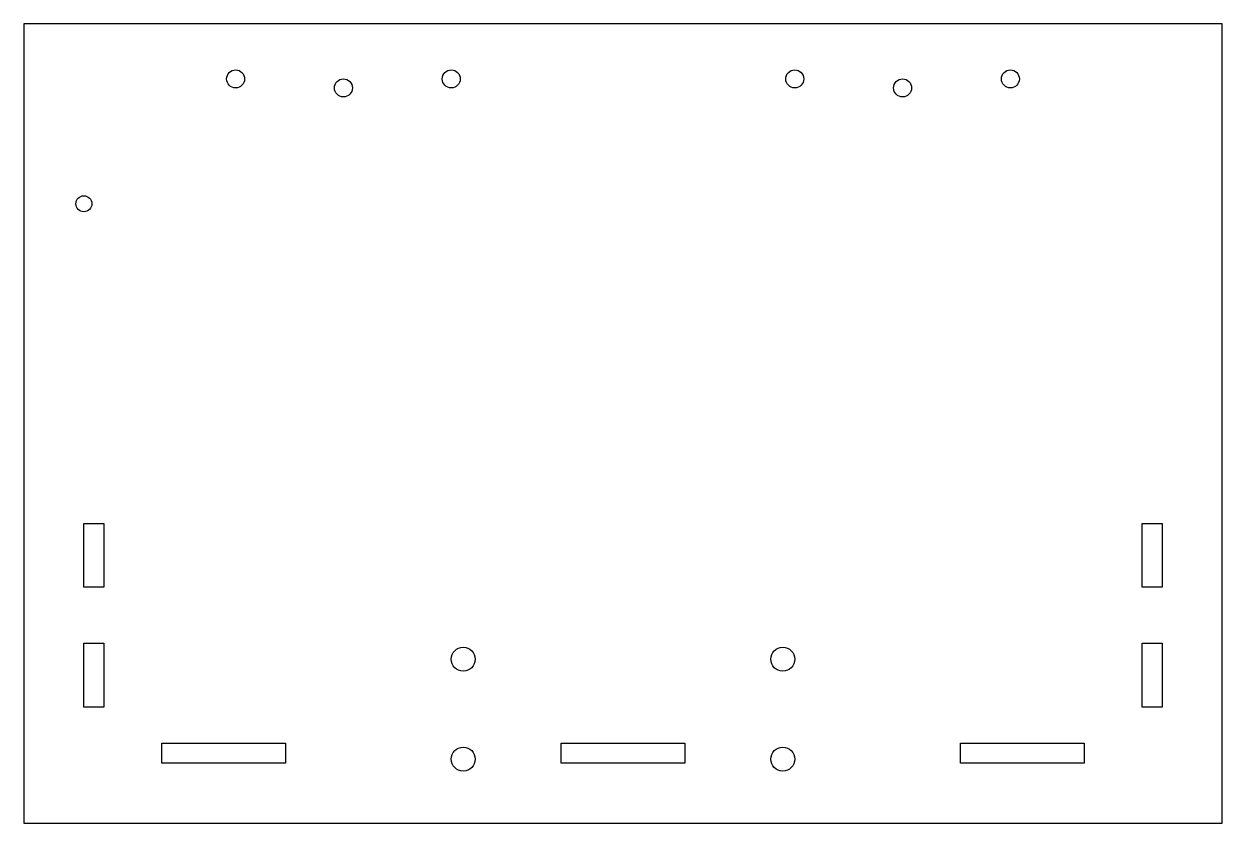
# Model space of a CAD drawing. Header units: millimetres. Extents: x -300 to 0, y -200 to 0.
import ezdxf

# ---------------------------------------------------------------- set-up
doc = ezdxf.new("R2010")
doc.units = ezdxf.units.MM
doc.header["$MEASUREMENT"] = 0

msp = doc.modelspace()

# ---------------------------------------------------------------- linework, layer by layer
for points in [[(-300, 0), (-300, -200), (0, -200), (0, 0)], [(-285, -141), (-285, -125), (-280, -125), (-280, -141)], [(-20, -141), (-20, -125), (-15, -125), (-15, -141)], [(-285, -171), (-285, -155), (-280, -155), (-280, -171)], [(-20, -155), (-15, -155), (-15, -171), (-20, -171)], [(-234.5, -185), (-265.5, -185), (-265.5, -180), (-234.5, -180)], [(-165.5, -185), (-165.5, -180), (-134.5, -180), (-134.5, -185)], [(-34.5, -185), (-65.5, -185), (-65.5, -180), (-34.5, -180)]]:
    msp.add_lwpolyline(points, close=True)
for centre, radius in [((-247, -13.75), 2.25), ((-193, -13.75), 2.25), ((-107, -13.75), 2.25), ((-53, -13.75), 2.25), ((-220, -16), 2.25), ((-80, -16), 2.25), ((-285, -45), 2), ((-190, -159), 3), ((-110, -159), 3), ((-190, -184), 3), ((-110, -184), 3)]:
    msp.add_circle(centre, radius)

doc.saveas('drawing.dxf')
